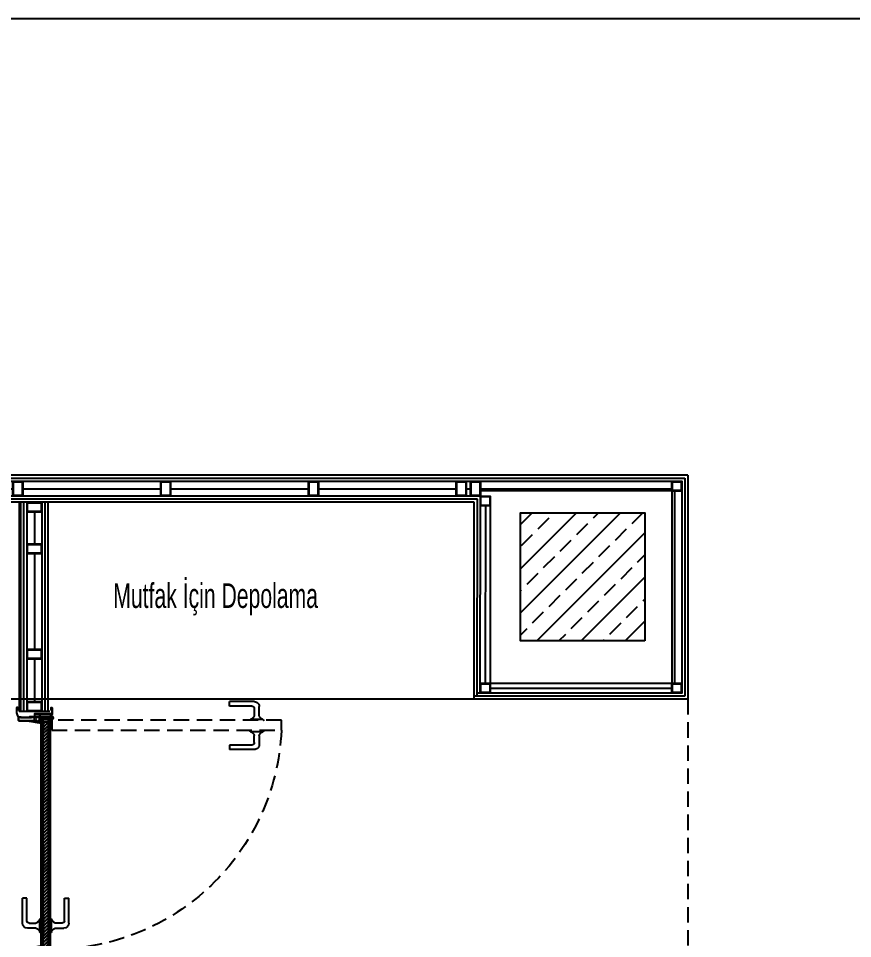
# Model space of a CAD drawing. Header units: centimetres. Extents: x 2289 to 5458, y 2057 to 4688.
# Drawn here: x 3375.3 to 3713.9, y 4314.8 to 4688.4 of the extents above; entities that cross this region are included whole.
import ezdxf

# ---------------------------------------------------------------- set-up
doc = ezdxf.new("R2010")
doc.units = ezdxf.units.CM
doc.header["$LTSCALE"] = 50
doc.set_wipeout_variables(frame=1)
doc.linetypes.add('HIDDEN', pattern=[0.375, 0.25, -0.125])
doc.linetypes.add('HIDDEN2', pattern=[0.1875, 0.125, -0.0625])
for name, color, linetype in [('BA_gor3', 163, 'Continuous'), ('BA_gor4', 165, 'Continuous'), ('BA_mat-ahsap', 30, 'Continuous'), ('BA_mat-alcipan-fx', 45, 'Continuous'), ('BA_mat-alcipan-wr', 91, 'Continuous'), ('BA_mat-izolasyon', 8, 'Continuous'), ('BA_mat-profil', 122, 'Continuous'), ('BA_mat-seramik', 41, 'Continuous'), ('BA_mat_metal', 122, 'Continuous'), ('BA_plan-iz-alt', 8, 'HIDDEN2'), ('BA_str-betonarme', 6, 'Continuous'), ('BA_str-betonarme-tarama', 223, 'Continuous'), ('BA_tarama-ince', 252, 'Continuous'), ('MDPL-MAHAL NO', 5, 'Continuous')]:
    doc.layers.add(name, color=color, linetype=linetype)
doc.layers.add('BA_kilavuz', color=230, linetype='Continuous', plot=False)
doc.layers.add('TES_ELK', color=230, linetype='Continuous', lineweight=25)
doc.styles.add('Tago_mahal', font='ARIALN.TTF')
doc.linetypes.add('BATTING', pattern='A,0.00254,-2.54,[134,ltypeshp.shx,S=2.54,R=0,X=-2.54,Y=0],-5.08,[134,ltypeshp.shx,S=2.54,R=180,X=2.54,Y=0],-2.54', length=10.16254)
pattern_1 = [(225, (1076.5666, 399.72765), (0.6735192, -0.6735192), []), (225, (1076.1176, 399.72765), (0.6735192, -0.6735192), [])]

# ---------------------------------------------------------------- blocks, each defined once
blk = doc.blocks.new('*U56')
blk.add_wipeout([(-4, 0), (0, 0), (0, 6), (-4, 6)])
for points in [[(-4, 0), (0, 0), (0, 6), (-4, 6)], [(-3.8, 0.2), (-0.2, 0.2), (-0.2, 5.8), (-3.8, 5.8)]]:
    blk.add_lwpolyline(points, close=True)
blk = doc.blocks.new('*U167')
blk.add_wipeout([(-4, 0), (0, 0), (0, 4), (-4, 4)])
for points in [[(-4, 0), (0, 0), (0, 4), (-4, 4)], [(-3.8, 0.2), (-0.2, 0.2), (-0.2, 3.8), (-3.8, 3.8)]]:
    blk.add_lwpolyline(points, close=True)
blk = doc.blocks.new('kapı kolu 2')
at = {"layer": 'BA_gor4'}
for p, q in [((-5342.68, 2737.16), (-5342.68, 2740.58)), ((-5340.68, 2742.58), (-5330.57, 2742.58)), ((-5340.68, 2739.78), (-5340.68, 2737.16)), ((-5339.68, 2740.78), (-5330.57, 2740.78)), ((-5330.57, 2740.78), (-5330.57, 2742.58)), ((-5344.18, 2735.57), (-5339.18, 2735.57)), ((-5344.56, 2735.08), (-5338.8, 2735.08)), ((-5344.56, 2731.2), (-5338.8, 2731.2)), ((-5344.18, 2730.71), (-5339.18, 2730.71)), ((-5342.68, 2729.12), (-5342.68, 2725.7)), ((-5340.68, 2726.5), (-5340.68, 2729.12)), ((-5339.68, 2725.5), (-5330.57, 2725.5)), ((-5330.57, 2725.5), (-5330.57, 2723.7)), ((-5340.68, 2723.7), (-5330.57, 2723.7))]:
    blk.add_line(p, q, dxfattribs=at)
for centre, radius, start, end in [((-5340.68, 2740.58), 2, 90, 180), ((-5339.68, 2739.78), 1, 90, 180), ((-5343.73, 2734.83), 0.859, 121.2373, 163.2363), ((-5345.01, 2737.9), 2.47, 289.5708, 338.0585), ((-5343.18, 2737.16), 0.5, 338.0585, 0), ((-5340.18, 2737.16), 0.5, 180, 201.9415), ((-5338.35, 2737.9), 2.47, 201.9415, 250.4292), ((-5339.62, 2734.83), 0.859, 16.7637, 58.7627), ((-5343.73, 2731.45), 0.859, 196.7637, 238.7627), ((-5345.01, 2728.38), 2.47, 21.9415, 70.4292), ((-5343.18, 2729.12), 0.5, 0, 21.9415), ((-5340.18, 2729.12), 0.5, 158.0585, 180), ((-5338.35, 2728.38), 2.47, 109.5708, 158.0585), ((-5339.62, 2731.45), 0.859, 301.2373, 343.2363), ((-5340.68, 2725.7), 2, 180, 270), ((-5339.68, 2726.5), 1, 180, 270)]:
    blk.add_arc(centre, radius, start, end, dxfattribs=at)
blk = doc.blocks.new('K01E')
at = {"layer": 'BA_tarama-ince', "lineweight": 5}
h = blk.add_hatch(dxfattribs=at)
h.set_pattern_fill('ANSI32', color=256, scale=0.1, angle=180)
h.set_pattern_definition(pattern_1)
h.paths.add_polyline_path([(96.98, -8.18), (3.11, -8.18), (3.11, -7.37), (96.98, -7.37)])
h = blk.add_hatch(dxfattribs=at)
h.set_pattern_fill('ANSI32', color=256, scale=0.1, angle=180)
h.set_pattern_definition(pattern_1)
h.paths.add_polyline_path([(96.98, -11.25), (3.11, -11.25), (3.11, -10.44), (96.98, -10.44)])
h = blk.add_hatch(dxfattribs=at)
h.set_pattern_fill('ANSI32', color=256, scale=0.1, angle=180)
h.set_pattern_definition(pattern_1)
h.paths.add_polyline_path([(4.35, -8.18), (95.74, -8.18), (95.74, -10.44), (4.35, -10.44)])
at = {"layer": 'BA_gor4', "linetype": 'HIDDEN', "lineweight": -3, "ltscale": 5}
for p, q in [((-2.17, -83.89), (-3.97, -83.89)), ((-3.97, -94), (-3.97, -83.89)), ((-2.17, -93), (-2.17, -83.89)), ((13.67, -83.89), (15.47, -83.89)), ((13.67, -93), (13.67, -83.89)), ((15.47, -94), (15.47, -83.89)), ((3.25, -97.5), (3.25, -92.5)), ((8.25, -97.5), (8.25, -92.5)), ((1.66, -96), (-1.97, -96)), ((-1.17, -94), (1.66, -94)), ((12.67, -94), (9.84, -94)), ((9.84, -96), (13.47, -96))]:
    blk.add_line(p, q, dxfattribs=at)
at = {"layer": 'BA_gor4', "linetype": 'HIDDEN', "lineweight": -3, "ltscale": 0.5}
blk.add_lwpolyline([(3.61, -105), (3.61, -11.75), (7.61, -11.75), (7.61, -105)], close=True, dxfattribs=at)
blk.add_arc((3.46, -11.93), 93.16, 272.5585, 359.9596, dxfattribs=at)
at = {"layer": 'BA_gor4', "linetype": 'HIDDEN', "lineweight": -3, "ltscale": 5}
for centre, radius, start, end in [((-1.17, -93), 1, 180, 270), ((0.92, -91.67), 2.47, 291.9415, 340.4292), ((3.98, -92.94), 0.859, 113.8844, 148.7627), ((7.52, -92.94), 0.859, 31.2373, 68.1307), ((10.58, -91.67), 2.47, 199.5708, 248.0585), ((12.67, -93), 1, 270, 0), ((-1.97, -94), 2, 180, 270), ((1.66, -93.5), 0.5, 270, 291.9415), ((1.66, -96.5), 0.5, 68.0585, 90), ((0.92, -98.33), 2.47, 19.5708, 68.0585), ((10.58, -98.33), 2.47, 111.9415, 160.4292), ((9.84, -93.5), 0.5, 248.0585, 270), ((9.84, -96.5), 0.5, 90, 111.9415), ((13.47, -94), 2, 270, 0), ((3.98, -97.06), 0.859, 211.2373, 246.1156), ((7.52, -97.06), 0.859, 291.8693, 328.7627)]:
    blk.add_arc(centre, radius, start, end, dxfattribs=at)
at = {"layer": 'BA_kilavuz'}
for p, q in [((0, -11), (0, 1.5)), ((100, -11), (100, 1.5))]:
    blk.add_line(p, q, dxfattribs=at)
at = {"layer": 'BA_mat-ahsap'}
for points in [[(96.98, -8.18), (3.11, -8.18), (3.11, -7.37), (96.98, -7.37)], [(96.98, -11.25), (3.11, -11.25), (3.11, -10.44), (96.98, -10.44)], [(4.35, -8.18), (95.74, -8.18), (95.74, -10.44), (4.35, -10.44)]]:
    blk.add_lwpolyline(points, close=True, dxfattribs=at)
at = {"layer": 'BA_mat_metal'}
blk.add_line((2.61, -11.41), (2.61, -7.59), dxfattribs=at)
for points in [[(-1.24, 2.4), (-1.24, 2.33), (-1.36, 2.33), (-1.36, 2.22), (-1.24, 2.22), (-1.24, 2.12), (-1.33, 2.12), (-1.33, 2), (-1.24, 2), (-1.24, 1.9), (-1.44, 1.9, -0.414214), (-1.54, 2), (-1.54, 2.27, -0.408621), (-1.24, 2.56), (0.22, 2.56, -0.162883), (1.79, 2.06, 0.158682), (2.26, 1.91), (3.31, 1.91, -0.414214), (3.81, 1.41), (3.81, -5.6), (3.57, -5.6), (3.57, -5.5), (3.65, -5.5), (3.65, -4.98), (2.49, -4.98), (2.49, -5.5), (2.57, -5.5), (2.57, -5.6), (2.44, -5.6), (2.33, -5.44), (2.33, -3.33), (2.45, -3.33), (2.45, 0.65), (2.33, 0.65), (2.33, 1.75), (2.26, 1.75, -0.158163), (1.69, 1.93, 0.162883), (0.22, 2.4), (-0.72, 2.4), (-0.72, 2, -0.414214), (-0.82, 1.9), (-0.94, 1.9), (-0.94, 2), (-0.85, 2), (-0.85, 2.12), (-0.94, 2.12), (-0.94, 2.22), (-0.82, 2.22), (-0.82, 2.33), (-0.94, 2.33), (-0.94, 2.4)], [(2.47, -4.84), (2.47, -3.47), (2.59, -3.47), (2.59, 0.79), (2.47, 0.79), (2.47, 1.75), (3.31, 1.75, -0.303444), (3.62, 1.54), (3.62, 1.54), (3.65, 1.44), (3.65, 1.44), (3.65, -4.11), (3.65, -4.11), (3.65, -4.21), (3.65, -4.21), (3.65, -4.84)], [(101.24, 2.4), (101.24, 2.33), (101.36, 2.33), (101.36, 2.22), (101.24, 2.22), (101.24, 2.12), (101.33, 2.12), (101.33, 2), (101.24, 2), (101.24, 1.9), (101.44, 1.9, 0.414214), (101.54, 2), (101.54, 2.26, 0.408621), (101.24, 2.56), (99.78, 2.56, 0.162883), (98.21, 2.06, -0.158682), (97.74, 1.91), (96.69, 1.91, 0.414214), (96.19, 1.41), (96.19, -5.6), (96.43, -5.6), (96.43, -5.5), (96.35, -5.5), (96.35, -4.98), (97.5, -4.98), (97.5, -5.5), (97.42, -5.5), (97.42, -5.6), (97.56, -5.6), (97.66, -5.44), (97.66, -3.33), (97.55, -3.33), (97.55, 0.65), (97.66, 0.65), (97.66, 1.75), (97.74, 1.75, 0.158163), (98.31, 1.93, -0.162883), (99.78, 2.4), (100.72, 2.4), (100.72, 2, 0.414214), (100.82, 1.9), (100.94, 1.9), (100.94, 2), (100.85, 2), (100.85, 2.12), (100.94, 2.12), (100.94, 2.22), (100.82, 2.22), (100.82, 2.33), (100.94, 2.33), (100.94, 2.4)], [(97.52, -4.84), (97.52, -3.47), (97.41, -3.47), (97.41, 0.79), (97.52, 0.79), (97.52, 1.75), (96.69, 1.75, 0.303444), (96.38, 1.54), (96.38, 1.54), (96.35, 1.44), (96.35, 1.44), (96.35, -4.11), (96.35, -4.11), (96.35, -4.21), (96.35, -4.21), (96.35, -4.84)], [(3.82, -2.59), (3.83, -2.59, -0.366421), (3.99, -2.72), (4.7, -6.69, -0.463677), (4.6, -6.81), (4.41, -6.81, -0.414214), (4.38, -6.78), (4.38, -6.71), (4.47, -6.71), (4.47, -6.59), (4.38, -6.59), (4.38, -6.49), (4.5, -6.49), (4.5, -6.38), (3.96, -6.38), (3.96, -6.49), (4.08, -6.49), (4.08, -6.59), (3.99, -6.59), (3.99, -6.71), (4.08, -6.71), (4.08, -6.78, -0.414214), (4.06, -6.81), (2.81, -6.81, 0.414214), (2.41, -7.21), (2.41, -11.26, -0.414214), (2.26, -11.41), (1.58, -11.41, 0.423621), (1.43, -11.56, -0.414214), (0.93, -12.06), (-1.2, -12.06, -0.414214), (-1.5, -11.76), (-1.5, -11.5, -0.414089), (-1.4, -11.4), (-1.2, -11.4), (-1.2, -11.5), (-1.29, -11.5), (-1.29, -11.62), (-1.2, -11.62), (-1.2, -11.72), (-1.32, -11.72), (-1.32, -11.83), (-1.2, -11.83), (-1.2, -11.88), (-0.9, -11.88), (-0.9, -11.83), (-0.78, -11.83), (-0.78, -11.72), (-0.9, -11.72), (-0.9, -11.62), (-0.81, -11.62), (-0.81, -11.5), (-0.9, -11.5), (-0.9, -11.4), (-0.78, -11.4, -0.414214), (-0.68, -11.5), (-0.68, -11.88), (0.93, -11.88, 0.414214), (1.27, -11.54), (1.27, -11.41), (1.1, -11.41, -0.414214), (1, -11.31), (1, -11.1), (1.02, -11.08), (1, -11.06), (1, -10.52), (1.02, -10.5), (1, -10.48), (1, -9.94), (1.02, -9.92), (1, -9.9), (1, -9.14), (1.02, -9.12), (1, -9.1), (1, -8.34), (1.02, -8.32), (1, -8.3), (1, -7.54), (1.02, -7.52), (1, -7.5), (1, -6.74), (1.02, -6.72), (1, -6.7), (1, -5.88), (1.02, -5.86), (1, -5.84), (1, -5.01), (1.02, -4.99), (1, -4.97), (1, -4.81, -0.414214), (1.1, -4.71), (2.16, -4.71), (2.16, -2.78), (2.2, -2.78), (2.32, -2.96), (2.32, -6.61), (3.8, -6.61), (3.8, -6.32, -0.414214), (3.9, -6.22), (4.45, -6.22), (3.81, -2.6, -0.463677)], [(96.18, -2.59), (96.17, -2.59, 0.366421), (96.01, -2.72), (95.3, -6.69, 0.463677), (95.4, -6.81), (95.59, -6.81, 0.414214), (95.62, -6.78), (95.62, -6.71), (95.53, -6.71), (95.53, -6.59), (95.62, -6.59), (95.62, -6.49), (95.5, -6.49), (95.5, -6.38), (96.04, -6.38), (96.04, -6.49), (95.92, -6.49), (95.92, -6.59), (96.01, -6.59), (96.01, -6.71), (95.92, -6.71), (95.92, -6.78, 0.414214), (95.94, -6.81), (97.18, -6.81, -0.414214), (97.58, -7.21), (97.58, -11.26, 0.414214), (97.73, -11.41), (98.41, -11.41, -0.423621), (98.57, -11.56, 0.414214), (99.07, -12.06), (101.2, -12.06, 0.414214), (101.5, -11.76), (101.5, -11.5, 0.414089), (101.4, -11.4), (101.2, -11.4), (101.2, -11.5), (101.29, -11.5), (101.29, -11.62), (101.2, -11.62), (101.2, -11.72), (101.32, -11.72), (101.32, -11.83), (101.2, -11.83), (101.2, -11.88), (100.9, -11.88), (100.9, -11.83), (100.78, -11.83), (100.78, -11.72), (100.9, -11.72), (100.9, -11.62), (100.81, -11.62), (100.81, -11.5), (100.9, -11.5), (100.9, -11.4), (100.78, -11.4, 0.414214), (100.68, -11.5), (100.68, -11.88), (99.07, -11.88, -0.414214), (98.73, -11.54), (98.73, -11.41), (98.9, -11.41, 0.414214), (99, -11.31), (99, -11.1), (98.98, -11.08), (99, -11.06), (99, -10.52), (98.98, -10.5), (99, -10.48), (99, -9.94), (98.98, -9.92), (99, -9.9), (99, -9.14), (98.98, -9.12), (99, -9.1), (99, -8.34), (98.98, -8.32), (99, -8.3), (99, -7.54), (98.98, -7.52), (99, -7.5), (99, -6.74), (98.98, -6.72), (99, -6.7), (99, -5.88), (98.98, -5.86), (99, -5.84), (99, -5.01), (98.98, -4.99), (99, -4.97), (99, -4.81, 0.414214), (98.9, -4.71), (97.83, -4.71), (97.83, -2.78), (97.79, -2.78), (97.67, -2.96), (97.67, -6.61), (96.2, -6.61), (96.2, -6.32, 0.414214), (96.1, -6.22), (95.55, -6.22), (96.19, -2.6, 0.463677)], [(2.81, -7.59), (2.41, -7.59), (2.41, -11.41), (2.12, -11.41), (2.12, -11.91, 1), (3.12, -11.91), (3.12, -11.41), (2.81, -11.41)]]:
    blk.add_lwpolyline(points, format="xyb", close=True, dxfattribs=at)
for points in [[(1.15, -11.21), (2.21, -11.21), (2.21, -7.01), (1.15, -7.01)], [(1.16, -6.85), (2.16, -6.85), (2.16, -4.87), (1.16, -4.87)], [(98.84, -11.21), (97.78, -11.21), (97.78, -7.01), (98.84, -7.01)], [(98.84, -6.85), (97.83, -6.85), (97.83, -4.87), (98.84, -4.87)]]:
    blk.add_lwpolyline(points, close=True, dxfattribs=at)
for points in [[(4.35, -10.4), (4.35, -8.22), (4.21, -8.18), (3.11, -8.18), (3.11, -7.37), (3.71, -7.37, 0.414214), (3.55, -7.21), (3.01, -7.21, 0.471242), (2.91, -7.31), (2.91, -11.31, 0.471242), (3.01, -11.41), (3.55, -11.41, 0.414214), (3.71, -11.25), (3.11, -11.25), (3.11, -10.44), (4.21, -10.44), (4.35, -10.4)], [(95.74, -10.4), (95.74, -8.22), (95.88, -8.18), (96.98, -8.18), (96.98, -7.37), (96.38, -7.37, -0.414214), (96.54, -7.21), (97.08, -7.21, -0.414214), (97.18, -7.31), (97.18, -11.31, -0.414214), (97.08, -11.41), (96.54, -11.41, -0.414214), (96.38, -11.25), (96.98, -11.25), (96.98, -10.44), (95.88, -10.44), (95.74, -10.4)]]:
    blk.add_lwpolyline(points, format="xyb", dxfattribs=at)
for points in [[(4.21, -10.3), (4.21, -9.78), (4.19, -9.78), (4.19, -8.83), (4.21, -8.83), (4.21, -8.32), (3.11, -8.32), (3.11, -10.3), (4.21, -10.3)], [(95.88, -10.3), (95.88, -9.78), (95.9, -9.78), (95.9, -8.83), (95.88, -8.83), (95.88, -8.32), (96.98, -8.32), (96.98, -10.3), (95.88, -10.3)]]:
    blk.add_lwpolyline(points, dxfattribs=at)
blk.add_circle((2.61, -11.91), 0.5, dxfattribs=at)
at = {"layer": 'BA_gor4', "linetype": 'HIDDEN', "lineweight": -3, "ltscale": 0.5, "rotation": 180}
blk.add_blockref('kapı kolu 2', (-5254.69, 2723.83), dxfattribs=at)
blk = doc.blocks.new('56YUHDRR')
at = {"layer": 'BA_str-betonarme-tarama'}
h = blk.add_hatch(dxfattribs=at)
h.set_pattern_fill('ANSI33', color=256, scale=2, style=0)
h.set_pattern_definition([(45, (515, -0.037), (-8.980256, 8.980256), []), (45, (523.98, -0.037), (-8.980256, 8.980256), [6.35, -3.175])])
h.paths.add_polyline_path([(3629.57, 4435.7), (3579.07, 4435.7), (3579.07, 4487.7), (3629.57, 4487.7)])
at = {"layer": 'BA_str-betonarme'}
blk.add_lwpolyline([(3629.57, 4435.7), (3579.07, 4435.7), (3579.07, 4487.7), (3629.57, 4487.7)], close=True, dxfattribs=at)

msp = doc.modelspace()

# ---------------------------------------------------------------- linework, layer by layer
at = {"layer": 'BA_gor3'}
for points in [[(3640.57, 4500.48), (3640.57, 4418.48), (3640.57, 4418.48)], [(3566.87, 4494.48), (3566.81, 4418.48), (3640.57, 4418.48)]]:
    msp.add_lwpolyline(points, dxfattribs=at)
at = {"layer": 'BA_mat-alcipan-fx'}
for p, q in [((3647.07, 4502.98), (3647.07, 4411.98)), ((2619.97, 4501.73), (3645.82, 4501.73)), ((2619.97, 4500.48), (3644.57, 4500.48)), ((3644.57, 4500.48), (3644.57, 4414.48)), ((3645.82, 4501.73), (3645.82, 4413.23)), ((3560.31, 4414.48), (3560.31, 4414.48)), ((3645.82, 4413.23), (3560.31, 4413.23)), ((3644.57, 4414.48), (3561.56, 4414.48)), ((3647.07, 4411.98), (3560.31, 4411.98)), ((3387.31, 4407.03), (3384.81, 4407.03))]:
    msp.add_line(p, q, dxfattribs=at)
msp.add_lwpolyline([(3647.07, 4502.98), (2619.97, 4502.98)], dxfattribs=at)
at = {"layer": 'BA_mat-alcipan-wr'}
for p, q in [((3562.87, 4494.48), (3120.81, 4494.48)), ((3561.62, 4493.23), (3120.81, 4493.23)), ((3560.31, 4491.98), (3122.06, 4491.98)), ((3376.31, 4407.03), (3376.31, 4491.98)), ((3377.56, 4407.03), (3377.56, 4491.98)), ((3378.81, 4407.03), (3378.81, 4491.98)), ((3384.81, 4491.98), (3384.81, 4407.03)), ((3386.06, 4491.98), (3386.06, 4407.03)), ((3387.31, 4491.98), (3387.31, 4407.03)), ((3560.31, 4411.98), (3560.31, 4491.98)), ((3561.56, 4413.23), (3561.62, 4493.23)), ((3562.81, 4414.48), (3562.87, 4494.48)), ((3378.81, 4407.03), (3376.31, 4407.03))]:
    msp.add_line(p, q, dxfattribs=at)
at = {"layer": 'BA_mat-izolasyon', "linetype": 'BATTING', "ltscale": 0.003}
for p, q in [((2619.97, 4497.48), (3641.57, 4497.48)), ((3641.57, 4497.48), (3641.57, 4417.48)), ((3381.81, 4491.98), (3381.81, 4407.03))]:
    msp.add_line(p, q, dxfattribs=at)
msp.add_lwpolyline([(3564.87, 4494.48), (3564.81, 4416.48), (3640.57, 4416.48)], dxfattribs=at)
at = {"layer": 'BA_mat-seramik'}
msp.add_line((3375.81, 4407.03), (3375.81, 4491.98), dxfattribs=at)
at = {"layer": 'BA_plan-iz-alt'}
msp.add_lwpolyline([(3647.07, 4411.98), (3647.07, 4106.98)], dxfattribs=at)

# ---------------------------------------------------------------- texts
at = {"layer": 'MDPL-MAHAL NO', "style": 'Tago_mahal', "width": 0.75}
msp.add_text('Mutfak İçin Depolama', height=10, dxfattribs=at).set_placement((3413.82, 4449.05))

# ---------------------------------------------------------------- next in the draw order: block references
at = {"layer": 'BA_mat-profil', "xscale": -1}
for name, p, rotation in [('*U56', (3377.07, 4500.48), 180), ('*U56', (3437.07, 4500.48), 180), ('*U56', (3497.07, 4500.48), 180), ('*U56', (3557.07, 4500.48), 180), ('*U167', (3644.57, 4500.48), 180), ('*U167', (3566.81, 4418.48), 180), ('*U167', (3644.57, 4418.48), 180), ('*U56', (3384.81, 4407.03), 90)]:
    msp.add_blockref(name, p, dxfattribs=dict(at, rotation=rotation))

# ---------------------------------------------------------------- next in the draw order: linework, layer by layer
msp.add_line((3562.31, 4411.98), (3330.84, 4411.98))

# ---------------------------------------------------------------- next in the draw order: block references
at = {"xscale": -1, "rotation": 90}
msp.add_blockref('K01E', (3377.06, 4407.03), dxfattribs=at)
at = {"layer": 'BA_mat-profil', "xscale": -1, "rotation": 180}
msp.add_blockref('*U56', (3562.87, 4500.48), dxfattribs=at)
at = {"layer": 'BA_str-betonarme'}
msp.add_blockref('56YUHDRR', (0, 0), dxfattribs=at)

# ---------------------------------------------------------------- next in the draw order: linework, layer by layer
at = {"layer": 'BA_gor3'}
msp.add_lwpolyline([(3640.57, 4496.48), (3562.87, 4496.54)], dxfattribs=at)

# ---------------------------------------------------------------- next in the draw order: block references
at = {"layer": 'BA_mat-profil', "xscale": -1}
for name, p, rotation in [('*U56', (3384.81, 4487.98), 90), ('*U167', (3566.87, 4494.48), 180), ('*U56', (3384.81, 4471.03), 90), ('*U56', (3384.81, 4428.28), 90)]:
    msp.add_blockref(name, p, dxfattribs=dict(at, rotation=rotation))

# ---------------------------------------------------------------- next in the draw order: linework, layer by layer
at = {"layer": 'TES_ELK'}
msp.add_lwpolyline([(5458.47, 2056.56), (2288.65, 2056.56), (2288.65, 4688.44), (5458.47, 4688.44)], close=True, dxfattribs=at)

doc.saveas('drawing.dxf')
